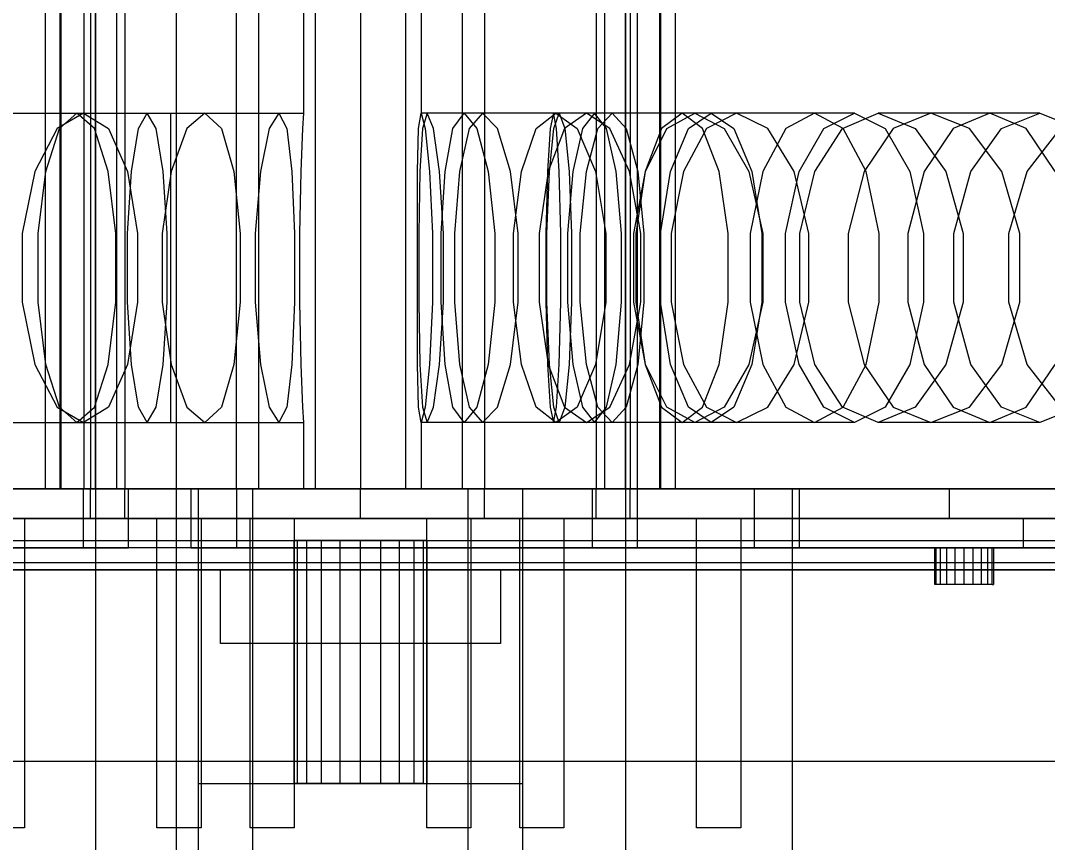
# Model space of a CAD drawing. Header units: millimetres. Extents: x -191664 to 191490, y -197311 to 10263.
# Drawn here: x 25682 to 25821.5, y -18208 to -18096.4 of the extents above; entities that cross this region are included whole.
import ezdxf

# ---------------------------------------------------------------- set-up
doc = ezdxf.new("R2010")
doc.units = ezdxf.units.MM
for name, color, linetype, lineweight in [('COTAS_INSTALACION_P', 30, 'Continuous', 0), ('COTAS_USUARIO', 1, 'Continuous', 0), ('superior_briquetadora', 7, 'Continuous', 0), ('superior_C02-briq', 7, 'Continuous', 0), ('superior_C05', 7, 'Continuous', 0)]:
    doc.layers.add(name, color=color, linetype=linetype, lineweight=lineweight)
doc.dimstyles.new('PLANTA_100', dxfattribs={"dimtxt": 250, "dimasz": 150, "dimexe": 150, "dimexo": 80, "dimgap": 100, "dimtad": 1, "dimtih": 1, "dimtoh": 1, "dimdec": 1, "dimdsep": 46, "dimcen": 0.09, "dimclrd": 1, "dimclre": 1, "dimclrt": 1, "dimadec": 0, "dimazin": 0, "dimtfac": 1, "dimtdec": 4, "dimtofl": 0, "dimtmove": 0, "dimatfit": 3, "dimfxl": 1, "dimtolj": 1, "dimtzin": 0, "dimarcsym": 0})

# ---------------------------------------------------------------- blocks, each defined once
blk = doc.blocks.new('*D5')
at = {"layer": 'COTAS_INSTALACION_P', "color": 1, "lineweight": -2, "transparency": 16777216}
for p, q in [((-1000, -18080), (-1000, -25850)), ((60117.12, -18080), (60117.12, -25850)), ((-850, -25700), (59967.12, -25700))]:
    blk.add_line(p, q, dxfattribs=at)
at = {"layer": 'COTAS_INSTALACION_P', "color": 1, "transparency": 16777216}
for points in [[(-850, -25675), (-850, -25725), (-1000, -25700)], [(59967.12, -25675), (59967.12, -25725), (60117.12, -25700)]]:
    blk.add_solid(points, dxfattribs=at)
at = {"layer": 'Defpoints', "color": 0, "transparency": 16777216}
for p in [(-1000, -18000), (60117.12, -18000), (60117.12, -25700)]:
    blk.add_point(p, dxfattribs=at)
blk = doc.blocks.new('*D103')
at = {"layer": 'COTAS_USUARIO', "color": 1, "lineweight": -2, "transparency": 16777216}
for p, q in [((26928.19, -17830), (26928.19, -17680)), ((25808.19, -17980), (27078.19, -17980)), ((25808.19, -18000), (27078.19, -18000)), ((26928.19, -18150), (26928.19, -18300))]:
    blk.add_line(p, q, dxfattribs=at)
at = {"layer": 'COTAS_USUARIO', "color": 1, "transparency": 16777216}
for points in [[(26903.19, -17830), (26953.19, -17830), (26928.19, -17980)], [(26903.19, -18150), (26953.19, -18150), (26928.19, -18000)]]:
    blk.add_solid(points, dxfattribs=at)
at = {"layer": 'Defpoints', "color": 0, "transparency": 16777216}
for p in [(25728.19, -17980), (25728.19, -18000), (26928.19, -18000)]:
    blk.add_point(p, dxfattribs=at)

msp = doc.modelspace()

# ---------------------------------------------------------------- linework, layer by layer
at = {"layer": 'superior_briquetadora', "color": 254, "true_color": 0xd5dbd6}
for p, q in [((25685.41, -18160), (25685.41, -17800)), ((25691.54, -17800), (25691.54, -18160)), ((25722.06, -18160), (25722.06, -17800)), ((25728.19, -17800), (25728.19, -18160)), ((25734.31, -17800), (25734.31, -18160)), ((25764.83, -17800), (25764.83, -18160)), ((25770.96, -18160), (25770.96, -17800)), ((25722.06, -18160), (25685.41, -18160)), ((25691.54, -18160), (25685.41, -18160)), ((25691.54, -18160), (25728.19, -18160)), ((25926.67, -18160), (25722.06, -18160)), ((25728.19, -18160), (25722.06, -18160)), ((25728.19, -18160), (25932.8, -18160)), ((25764.83, -18160), (25728.19, -18160)), ((25734.31, -18160), (25728.19, -18160)), ((25734.31, -18160), (25770.96, -18160)), ((25764.83, -18160), (25770.96, -18160))]:
    msp.add_line(p, q, dxfattribs=at)
at = {"layer": 'superior_briquetadora', "color": 250, "true_color": 0x30373b}
for p, q in [((25687.39, -18160), (25687.39, -17800)), ((25695.06, -17800), (25695.06, -18160)), ((25714.4, -18160), (25714.4, -17800)), ((25741.98, -17800), (25741.98, -18160)), ((25761.32, -17800), (25761.32, -18160)), ((25768.98, -18160), (25768.98, -17800)), ((25714.4, -18160), (25687.39, -18160)), ((25695.06, -18160), (25687.39, -18160)), ((25695.06, -18160), (25722.06, -18160)), ((25909.37, -18160), (25714.4, -18160)), ((25722.06, -18160), (25714.4, -18160)), ((25722.06, -18160), (25917.03, -18160)), ((25761.32, -18160), (25734.31, -18160)), ((25741.98, -18160), (25734.31, -18160)), ((25741.98, -18160), (25768.98, -18160)), ((25761.32, -18160), (25768.98, -18160))]:
    msp.add_line(p, q, dxfattribs=at)
at = {"layer": 'superior_briquetadora', "color": 252, "true_color": 0x77858c}
for p, q in [((25687.54, -18160), (25687.54, -17800)), ((25690.61, -17800), (25690.61, -18160)), ((25711.33, -18160), (25711.33, -17800)), ((25745.04, -17800), (25745.04, -18160)), ((25765.76, -17800), (25765.76, -18160)), ((25768.83, -18160), (25768.83, -17800)), ((25711.33, -18160), (25687.54, -18160)), ((25690.61, -18160), (25687.54, -18160)), ((25690.61, -18160), (25714.4, -18160)), ((25901.81, -18160), (25711.33, -18160)), ((25714.4, -18160), (25711.33, -18160)), ((25714.4, -18160), (25904.87, -18160)), ((25765.76, -18160), (25741.98, -18160)), ((25745.04, -18160), (25741.98, -18160)), ((25745.04, -18160), (25768.83, -18160)), ((25765.76, -18160), (25768.83, -18160))]:
    msp.add_line(p, q, dxfattribs=at)
at = {"layer": 'superior_briquetadora', "color": 8, "true_color": 0x6f7d84}
for p, q in [((25692.19, -18160), (25692.19, -17800)), ((25696.19, -17800), (25696.19, -18160)), ((25760.19, -17800), (25760.19, -18160)), ((25764.19, -18160), (25764.19, -17800)), ((25609.19, -18160), (25692.19, -18160)), ((25843.19, -18160), (25613.19, -18160)), ((25696.19, -18160), (25613.19, -18160)), ((25648.19, -18160), (25808.19, -18160)), ((25692.19, -18160), (25696.19, -18160)), ((25760.19, -18160), (25696.19, -18160)), ((25696.19, -18164), (25696.19, -18160)), ((25843.19, -18160), (25760.19, -18160)), ((25760.19, -18164), (25760.19, -18160)), ((25764.19, -18160), (25760.19, -18160)), ((25847.19, -18160), (25764.19, -18160)), ((25808.19, -18164), (25808.19, -18160)), ((25808.19, -18160), (25843.19, -18160)), ((25613.19, -18164), (25843.19, -18164)), ((25613.19, -18164), (25696.19, -18164)), ((25808.19, -18164), (25648.19, -18164)), ((25696.19, -18164), (25760.19, -18164)), ((25760.19, -18164), (25843.19, -18164)), ((25843.19, -18164), (25808.19, -18164)), ((25531.19, -18167), (25925.19, -18167)), ((25501.19, -18171), (25955.19, -18171)), ((25925.19, -18171), (25531.19, -18171)), ((25955.19, -18197), (25501.19, -18197))]:
    msp.add_line(p, q, dxfattribs=at)
at = {"layer": 'superior_briquetadora', "color": 9, "true_color": 0xb9c3c2}
for p, q in [((25720.44, -18091), (25720.44, -18109)), ((25736.41, -18091), (25736.41, -18109)), ((25673.95, -18109), (25690.58, -18109)), ((25690.58, -18109), (25686.99, -18111.08)), ((25687.33, -18111.08), (25689.68, -18109)), ((25689.68, -18109), (25707.07, -18109)), ((25692.04, -18111.08), (25689.68, -18109)), ((25690.58, -18109), (25693.97, -18111.08)), ((25698.05, -18111.08), (25699.23, -18109)), ((25699.23, -18109), (25717.08, -18109)), ((25700.42, -18111.08), (25699.23, -18109)), ((25702.44, -18109), (25720.44, -18109)), ((25702.44, -18111.08), (25702.44, -18109)), ((25707.07, -18109), (25704.61, -18111.08)), ((25707.07, -18109), (25709.33, -18111.08)), ((25717.08, -18109), (25715.79, -18111.08)), ((25717.08, -18109), (25718.17, -18111.08)), ((25720.44, -18109), (25720.33, -18111.08)), ((25736.07, -18111.08), (25736.41, -18109)), ((25754.39, -18109), (25736.41, -18109)), ((25736.41, -18109), (25736.96, -18111.08)), ((25737.25, -18109), (25736.61, -18111.08)), ((25755.19, -18109), (25737.25, -18109)), ((25738.1, -18111.08), (25737.25, -18109)), ((25740.75, -18111.08), (25742.27, -18109)), ((25759.98, -18109), (25742.27, -18109)), ((25742.27, -18109), (25744.01, -18111.08)), ((25744.78, -18109), (25742.96, -18111.08)), ((25762.37, -18109), (25744.78, -18109)), ((25746.8, -18111.08), (25744.78, -18109)), ((25752.05, -18111.08), (25754.74, -18109)), ((25754.39, -18109), (25753.94, -18111.08)), ((25754.83, -18111.08), (25754.39, -18109)), ((25754.44, -18111.08), (25755.19, -18109)), ((25771.88, -18109), (25754.74, -18109)), ((25754.74, -18109), (25757.63, -18111.08)), ((25755.19, -18109), (25755.93, -18111.08)), ((25758.87, -18109), (25755.9, -18111.08)), ((25759.98, -18109), (25758.35, -18111.08)), ((25775.81, -18109), (25758.87, -18109)), ((25762.04, -18111.08), (25758.87, -18109)), ((25761.61, -18111.08), (25759.98, -18109)), ((25760.45, -18111.08), (25762.37, -18109)), ((25762.37, -18109), (25764.29, -18111.08)), ((25771.88, -18109), (25769.09, -18111.08)), ((25769.8, -18111.08), (25773.6, -18109)), ((25774.66, -18111.08), (25771.88, -18109)), ((25772.74, -18111.08), (25775.81, -18109)), ((25789.87, -18109), (25773.6, -18109)), ((25773.6, -18109), (25777.59, -18111.08)), ((25779.27, -18109), (25775.2, -18111.08)), ((25775.81, -18109), (25778.88, -18111.08)), ((25795.29, -18109), (25779.27, -18109)), ((25783.53, -18111.08), (25779.27, -18109)), ((25789.87, -18109), (25785.97, -18111.08)), ((25793.76, -18111.08), (25789.87, -18109)), ((25791.12, -18111.08), (25795.29, -18109)), ((25793.67, -18111.08), (25798.52, -18109)), ((25795.29, -18109), (25799.45, -18111.08)), ((25813.65, -18109), (25798.52, -18109)), ((25798.52, -18109), (25803.55, -18111.08)), ((25805.65, -18109), (25800.55, -18111.08)), ((25820.45, -18109), (25805.65, -18109)), ((25810.92, -18111.08), (25805.65, -18109)), ((25813.65, -18109), (25808.71, -18111.08)), ((25818.59, -18111.08), (25813.65, -18109)), ((25815.27, -18111.08), (25820.45, -18109)), ((25820.45, -18109), (25825.64, -18111.08)), ((25686.99, -18111.08), (25683.98, -18116.91)), ((25685.43, -18116.91), (25687.33, -18111.08)), ((25693.93, -18116.91), (25692.04, -18111.08)), ((25693.97, -18111.08), (25696.54, -18116.91)), ((25697.09, -18116.91), (25698.05, -18111.08)), ((25701.38, -18116.91), (25700.42, -18111.08)), ((25702.44, -18116.91), (25702.44, -18111.08)), ((25704.61, -18111.08), (25702.49, -18116.91)), ((25709.33, -18111.08), (25710.99, -18116.91)), ((25715.79, -18111.08), (25714.6, -18116.91)), ((25718.17, -18111.08), (25718.88, -18116.91)), ((25720.33, -18111.08), (25720.09, -18116.91)), ((25735.95, -18116.91), (25736.07, -18111.08)), ((25736.61, -18111.08), (25736.25, -18116.91)), ((25736.96, -18111.08), (25737.56, -18116.91)), ((25738.93, -18116.91), (25738.1, -18111.08)), ((25739.67, -18116.91), (25740.75, -18111.08)), ((25742.96, -18111.08), (25741.65, -18116.91)), ((25744.01, -18111.08), (25745.55, -18116.91)), ((25748.58, -18116.91), (25746.8, -18111.08)), ((25750.04, -18116.91), (25752.05, -18111.08)), ((25753.94, -18111.08), (25753.58, -18116.91)), ((25755.9, -18111.08), (25753.66, -18116.91)), ((25753.85, -18116.91), (25754.44, -18111.08)), ((25755.19, -18116.91), (25754.83, -18111.08)), ((25755.93, -18111.08), (25756.53, -18116.91)), ((25758.35, -18111.08), (25757.04, -18116.91)), ((25757.63, -18111.08), (25760.09, -18116.91)), ((25758.91, -18116.91), (25760.45, -18111.08)), ((25762.92, -18116.91), (25761.61, -18111.08)), ((25764.72, -18116.91), (25762.04, -18111.08)), ((25764.29, -18111.08), (25765.84, -18116.91)), ((25769.09, -18111.08), (25766.85, -18116.91)), ((25766.89, -18116.91), (25769.8, -18111.08)), ((25770.28, -18116.91), (25772.74, -18111.08)), ((25775.2, -18111.08), (25772.08, -18116.91)), ((25776.9, -18116.91), (25774.66, -18111.08)), ((25777.59, -18111.08), (25780.93, -18116.91)), ((25778.88, -18111.08), (25781.34, -18116.91)), ((25785.97, -18111.08), (25782.85, -18116.91)), ((25787.08, -18116.91), (25783.53, -18111.08)), ((25787.78, -18116.91), (25791.12, -18111.08)), ((25789.91, -18116.91), (25793.67, -18111.08)), ((25796.89, -18116.91), (25793.76, -18111.08)), ((25800.55, -18111.08), (25796.59, -18116.91)), ((25799.45, -18111.08), (25802.79, -18116.91)), ((25803.55, -18111.08), (25807.71, -18116.91)), ((25808.71, -18111.08), (25804.75, -18116.91)), ((25815.28, -18116.91), (25810.92, -18111.08)), ((25811.11, -18116.91), (25815.27, -18111.08)), ((25822.55, -18116.91), (25818.59, -18111.08)), ((25818.73, -18116.91), (25823.27, -18111.08)), ((25683.98, -18116.91), (25682.25, -18125.33)), ((25684.39, -18125.33), (25685.43, -18116.91)), ((25694.98, -18125.33), (25693.93, -18116.91)), ((25696.54, -18116.91), (25697.92, -18125.33)), ((25696.56, -18125.33), (25697.09, -18116.91)), ((25702.49, -18116.91), (25701.26, -18125.33)), ((25701.91, -18125.33), (25701.38, -18116.91)), ((25702.44, -18125.33), (25702.44, -18116.91)), ((25710.99, -18116.91), (25711.85, -18125.33)), ((25714.6, -18116.91), (25713.88, -18125.33)), ((25718.88, -18116.91), (25719.22, -18125.33)), ((25720.09, -18116.91), (25719.9, -18125.33)), ((25735.94, -18125.33), (25735.95, -18116.91)), ((25736.25, -18116.91), (25736.11, -18125.33)), ((25737.56, -18116.91), (25737.95, -18125.33)), ((25739.45, -18125.33), (25738.93, -18116.91)), ((25739.13, -18125.33), (25739.67, -18116.91)), ((25741.65, -18116.91), (25740.98, -18125.33)), ((25745.55, -18116.91), (25746.46, -18125.33)), ((25749.62, -18125.33), (25748.58, -18116.91)), ((25748.99, -18125.33), (25750.04, -18116.91)), ((25753.66, -18116.91), (25752.47, -18125.33)), ((25753.58, -18116.91), (25753.38, -18125.33)), ((25753.52, -18125.33), (25753.85, -18116.91)), ((25755.39, -18125.33), (25755.19, -18116.91)), ((25757.04, -18116.91), (25756.32, -18125.33)), ((25756.53, -18116.91), (25756.86, -18125.33)), ((25758.05, -18125.33), (25758.91, -18116.91)), ((25760.09, -18116.91), (25761.51, -18125.33)), ((25763.65, -18125.33), (25762.92, -18116.91)), ((25766.27, -18125.33), (25764.72, -18116.91)), ((25765.33, -18125.33), (25766.89, -18116.91)), ((25766.85, -18116.91), (25765.61, -18125.33)), ((25765.84, -18116.91), (25766.69, -18125.33)), ((25768.92, -18125.33), (25770.28, -18116.91)), ((25772.08, -18116.91), (25770.4, -18125.33)), ((25778.14, -18125.33), (25776.9, -18116.91)), ((25780.93, -18116.91), (25782.83, -18125.33)), ((25782.85, -18116.91), (25781.12, -18125.33)), ((25781.34, -18116.91), (25782.71, -18125.33)), ((25785.93, -18125.33), (25787.78, -18116.91)), ((25789.1, -18125.33), (25787.08, -18116.91)), ((25787.88, -18125.33), (25789.91, -18116.91)), ((25796.59, -18116.91), (25794.44, -18125.33)), ((25798.62, -18125.33), (25796.89, -18116.91)), ((25804.75, -18116.91), (25802.55, -18125.33)), ((25802.79, -18116.91), (25804.64, -18125.33)), ((25807.71, -18116.91), (25810.06, -18125.33)), ((25808.8, -18125.33), (25811.11, -18116.91)), ((25817.74, -18125.33), (25815.28, -18116.91)), ((25816.25, -18125.33), (25818.73, -18116.91)), ((25682.25, -18125.33), (25682.25, -18134.67)), ((25684.39, -18134.67), (25684.39, -18125.33)), ((25694.98, -18134.67), (25694.98, -18125.33)), ((25696.56, -18134.67), (25696.56, -18125.33)), ((25697.92, -18125.33), (25697.92, -18134.67)), ((25701.26, -18125.33), (25701.26, -18134.67)), ((25701.91, -18134.67), (25701.91, -18125.33)), ((25702.44, -18134.67), (25702.44, -18125.33)), ((25711.85, -18125.33), (25711.85, -18134.67)), ((25713.88, -18125.33), (25713.88, -18134.67)), ((25719.22, -18125.33), (25719.22, -18134.67)), ((25719.9, -18125.33), (25719.9, -18134.67)), ((25735.94, -18134.67), (25735.94, -18125.33)), ((25736.11, -18125.33), (25736.11, -18134.67)), ((25737.95, -18125.33), (25737.95, -18134.67)), ((25739.13, -18134.67), (25739.13, -18125.33)), ((25739.45, -18134.67), (25739.45, -18125.33)), ((25740.98, -18125.33), (25740.98, -18134.67)), ((25746.46, -18125.33), (25746.46, -18134.67)), ((25748.99, -18134.67), (25748.99, -18125.33)), ((25749.62, -18134.67), (25749.62, -18125.33)), ((25752.47, -18125.33), (25752.47, -18134.67)), ((25753.38, -18125.33), (25753.38, -18134.67)), ((25753.52, -18134.67), (25753.52, -18125.33)), ((25755.39, -18134.67), (25755.39, -18125.33)), ((25756.32, -18125.33), (25756.32, -18134.67)), ((25756.86, -18125.33), (25756.86, -18134.67)), ((25758.05, -18134.67), (25758.05, -18125.33)), ((25761.51, -18125.33), (25761.51, -18134.67)), ((25763.65, -18134.67), (25763.65, -18125.33)), ((25765.33, -18134.67), (25765.33, -18125.33)), ((25765.61, -18125.33), (25765.61, -18134.67)), ((25766.27, -18134.67), (25766.27, -18125.33)), ((25766.69, -18125.33), (25766.69, -18134.67)), ((25768.92, -18134.67), (25768.92, -18125.33)), ((25770.4, -18125.33), (25770.4, -18134.67)), ((25778.14, -18134.67), (25778.14, -18125.33)), ((25781.12, -18125.33), (25781.12, -18134.67)), ((25782.71, -18125.33), (25782.71, -18134.67)), ((25782.83, -18125.33), (25782.83, -18134.67)), ((25785.93, -18134.67), (25785.93, -18125.33)), ((25787.88, -18134.67), (25787.88, -18125.33)), ((25789.1, -18134.67), (25789.1, -18125.33)), ((25794.44, -18125.33), (25794.44, -18134.67)), ((25798.62, -18134.67), (25798.62, -18125.33)), ((25802.55, -18125.33), (25802.55, -18134.67)), ((25804.64, -18125.33), (25804.64, -18134.67)), ((25808.8, -18134.67), (25808.8, -18125.33)), ((25810.06, -18125.33), (25810.06, -18134.67)), ((25816.25, -18134.67), (25816.25, -18125.33)), ((25817.74, -18134.67), (25817.74, -18125.33)), ((25682.25, -18134.67), (25683.98, -18143.09)), ((25685.43, -18143.09), (25684.39, -18134.67)), ((25693.93, -18143.09), (25694.98, -18134.67)), ((25697.92, -18134.67), (25696.54, -18143.09)), ((25697.09, -18143.09), (25696.56, -18134.67)), ((25701.26, -18134.67), (25702.49, -18143.09)), ((25701.38, -18143.09), (25701.91, -18134.67)), ((25702.44, -18143.09), (25702.44, -18134.67)), ((25711.85, -18134.67), (25710.99, -18143.09)), ((25713.88, -18134.67), (25714.6, -18143.09)), ((25719.22, -18134.67), (25718.88, -18143.09)), ((25719.9, -18134.67), (25720.09, -18143.09)), ((25735.95, -18143.09), (25735.94, -18134.67)), ((25736.11, -18134.67), (25736.25, -18143.09)), ((25737.95, -18134.67), (25737.56, -18143.09)), ((25738.93, -18143.09), (25739.45, -18134.67)), ((25739.67, -18143.09), (25739.13, -18134.67)), ((25740.98, -18134.67), (25741.65, -18143.09)), ((25746.46, -18134.67), (25745.55, -18143.09)), ((25748.58, -18143.09), (25749.62, -18134.67)), ((25750.04, -18143.09), (25748.99, -18134.67)), ((25752.47, -18134.67), (25753.66, -18143.09)), ((25753.38, -18134.67), (25753.58, -18143.09)), ((25753.85, -18143.09), (25753.52, -18134.67)), ((25755.19, -18143.09), (25755.39, -18134.67)), ((25756.32, -18134.67), (25757.04, -18143.09)), ((25756.86, -18134.67), (25756.53, -18143.09)), ((25758.91, -18143.09), (25758.05, -18134.67)), ((25761.51, -18134.67), (25760.09, -18143.09)), ((25762.92, -18143.09), (25763.65, -18134.67)), ((25764.72, -18143.09), (25766.27, -18134.67)), ((25766.89, -18143.09), (25765.33, -18134.67)), ((25765.61, -18134.67), (25766.85, -18143.09)), ((25766.69, -18134.67), (25765.84, -18143.09)), ((25770.28, -18143.09), (25768.92, -18134.67)), ((25770.4, -18134.67), (25772.08, -18143.09)), ((25776.9, -18143.09), (25778.14, -18134.67)), ((25782.83, -18134.67), (25780.93, -18143.09)), ((25781.12, -18134.67), (25782.85, -18143.09)), ((25782.71, -18134.67), (25781.34, -18143.09)), ((25787.78, -18143.09), (25785.93, -18134.67)), ((25787.08, -18143.09), (25789.1, -18134.67)), ((25789.91, -18143.09), (25787.88, -18134.67)), ((25794.44, -18134.67), (25796.59, -18143.09)), ((25796.89, -18143.09), (25798.62, -18134.67)), ((25802.55, -18134.67), (25804.75, -18143.09)), ((25804.64, -18134.67), (25802.79, -18143.09)), ((25810.06, -18134.67), (25807.71, -18143.09)), ((25811.11, -18143.09), (25808.8, -18134.67)), ((25815.28, -18143.09), (25817.74, -18134.67)), ((25818.73, -18143.09), (25816.25, -18134.67)), ((25683.98, -18143.09), (25686.99, -18148.92)), ((25687.33, -18148.92), (25685.43, -18143.09)), ((25692.04, -18148.92), (25693.93, -18143.09)), ((25696.54, -18143.09), (25693.97, -18148.92)), ((25698.05, -18148.92), (25697.09, -18143.09)), ((25700.42, -18148.92), (25701.38, -18143.09)), ((25702.44, -18148.92), (25702.44, -18143.09)), ((25702.49, -18143.09), (25704.61, -18148.92)), ((25710.99, -18143.09), (25709.33, -18148.92)), ((25714.6, -18143.09), (25715.79, -18148.92)), ((25718.88, -18143.09), (25718.17, -18148.92)), ((25720.09, -18143.09), (25720.33, -18148.92)), ((25736.07, -18148.92), (25735.95, -18143.09)), ((25736.25, -18143.09), (25736.61, -18148.92)), ((25737.56, -18143.09), (25736.96, -18148.92)), ((25738.1, -18148.92), (25738.93, -18143.09)), ((25740.75, -18148.92), (25739.67, -18143.09)), ((25741.65, -18143.09), (25742.96, -18148.92)), ((25745.55, -18143.09), (25744.01, -18148.92)), ((25746.8, -18148.92), (25748.58, -18143.09)), ((25752.05, -18148.92), (25750.04, -18143.09)), ((25753.58, -18143.09), (25753.94, -18148.92)), ((25753.66, -18143.09), (25755.9, -18148.92)), ((25754.44, -18148.92), (25753.85, -18143.09)), ((25754.83, -18148.92), (25755.19, -18143.09)), ((25756.53, -18143.09), (25755.93, -18148.92)), ((25757.04, -18143.09), (25758.35, -18148.92)), ((25760.09, -18143.09), (25757.63, -18148.92)), ((25760.45, -18148.92), (25758.91, -18143.09)), ((25761.61, -18148.92), (25762.92, -18143.09)), ((25762.04, -18148.92), (25764.72, -18143.09)), ((25765.84, -18143.09), (25764.29, -18148.92)), ((25766.85, -18143.09), (25769.09, -18148.92)), ((25769.8, -18148.92), (25766.89, -18143.09)), ((25772.74, -18148.92), (25770.28, -18143.09)), ((25772.08, -18143.09), (25775.2, -18148.92)), ((25774.66, -18148.92), (25776.9, -18143.09)), ((25780.93, -18143.09), (25777.59, -18148.92)), ((25781.34, -18143.09), (25778.88, -18148.92)), ((25782.85, -18143.09), (25785.97, -18148.92)), ((25783.53, -18148.92), (25787.08, -18143.09)), ((25791.12, -18148.92), (25787.78, -18143.09)), ((25793.67, -18148.92), (25789.91, -18143.09)), ((25793.76, -18148.92), (25796.89, -18143.09)), ((25796.59, -18143.09), (25800.55, -18148.92)), ((25802.79, -18143.09), (25799.45, -18148.92)), ((25807.71, -18143.09), (25803.55, -18148.92)), ((25804.75, -18143.09), (25808.71, -18148.92)), ((25810.92, -18148.92), (25815.28, -18143.09)), ((25815.27, -18148.92), (25811.11, -18143.09)), ((25818.59, -18148.92), (25822.55, -18143.09)), ((25823.27, -18148.92), (25818.73, -18143.09)), ((25686.99, -18148.92), (25690.58, -18151)), ((25689.68, -18151), (25687.33, -18148.92)), ((25689.68, -18151), (25692.04, -18148.92)), ((25693.97, -18148.92), (25690.58, -18151)), ((25699.23, -18151), (25698.05, -18148.92)), ((25699.23, -18151), (25700.42, -18148.92)), ((25702.44, -18151), (25702.44, -18148.92)), ((25704.61, -18148.92), (25707.07, -18151)), ((25709.33, -18148.92), (25707.07, -18151)), ((25715.79, -18148.92), (25717.08, -18151)), ((25718.17, -18148.92), (25717.08, -18151)), ((25720.33, -18148.92), (25720.44, -18151)), ((25736.41, -18151), (25736.07, -18148.92)), ((25736.96, -18148.92), (25736.41, -18151)), ((25736.61, -18148.92), (25737.25, -18151)), ((25737.25, -18151), (25738.1, -18148.92)), ((25742.27, -18151), (25740.75, -18148.92)), ((25744.01, -18148.92), (25742.27, -18151)), ((25742.96, -18148.92), (25744.78, -18151)), ((25744.78, -18151), (25746.8, -18148.92)), ((25754.74, -18151), (25752.05, -18148.92)), ((25753.94, -18148.92), (25754.39, -18151)), ((25754.39, -18151), (25754.83, -18148.92)), ((25755.19, -18151), (25754.44, -18148.92)), ((25757.63, -18148.92), (25754.74, -18151)), ((25755.93, -18148.92), (25755.19, -18151)), ((25755.9, -18148.92), (25758.87, -18151)), ((25758.35, -18148.92), (25759.98, -18151)), ((25758.87, -18151), (25762.04, -18148.92)), ((25759.98, -18151), (25761.61, -18148.92)), ((25762.37, -18151), (25760.45, -18148.92)), ((25764.29, -18148.92), (25762.37, -18151)), ((25769.09, -18148.92), (25771.88, -18151)), ((25773.6, -18151), (25769.8, -18148.92)), ((25771.88, -18151), (25774.66, -18148.92)), ((25775.81, -18151), (25772.74, -18148.92)), ((25777.59, -18148.92), (25773.6, -18151)), ((25775.2, -18148.92), (25779.27, -18151)), ((25778.88, -18148.92), (25775.81, -18151)), ((25779.27, -18151), (25783.53, -18148.92)), ((25785.97, -18148.92), (25789.87, -18151)), ((25789.87, -18151), (25793.76, -18148.92)), ((25795.29, -18151), (25791.12, -18148.92)), ((25798.52, -18151), (25793.67, -18148.92)), ((25799.45, -18148.92), (25795.29, -18151)), ((25803.55, -18148.92), (25798.52, -18151)), ((25800.55, -18148.92), (25805.65, -18151)), ((25805.65, -18151), (25810.92, -18148.92)), ((25808.71, -18148.92), (25813.65, -18151)), ((25813.65, -18151), (25818.59, -18148.92)), ((25820.45, -18151), (25815.27, -18148.92)), ((25825.64, -18148.92), (25820.45, -18151)), ((25673.95, -18151), (25690.58, -18151)), ((25689.68, -18151), (25707.07, -18151)), ((25699.23, -18151), (25717.08, -18151)), ((25702.44, -18151), (25720.44, -18151)), ((25720.44, -18151), (25720.44, -18160)), ((25754.39, -18151), (25736.41, -18151)), ((25736.41, -18151), (25736.41, -18160)), ((25755.19, -18151), (25737.25, -18151)), ((25759.98, -18151), (25742.27, -18151)), ((25762.37, -18151), (25744.78, -18151)), ((25771.88, -18151), (25754.74, -18151)), ((25775.81, -18151), (25758.87, -18151)), ((25789.87, -18151), (25773.6, -18151)), ((25795.29, -18151), (25779.27, -18151)), ((25813.65, -18151), (25798.52, -18151)), ((25820.45, -18151), (25805.65, -18151)), ((25680.35, -18160), (25688.65, -18160)), ((25688.65, -18160), (25696.02, -18160)), ((25696.02, -18160), (25702.45, -18160)), ((25702.45, -18160), (25707.91, -18160)), ((25707.91, -18160), (25712.41, -18160)), ((25712.41, -18160), (25715.91, -18160)), ((25715.91, -18160), (25718.42, -18160)), ((25718.42, -18160), (25719.93, -18160)), ((25719.93, -18160), (25720.44, -18160)), ((25736.47, -18160), (25735.94, -18160)), ((25735.94, -18160), (25736.41, -18160)), ((25736.41, -18160), (25737.89, -18160)), ((25738.01, -18160), (25736.47, -18160)), ((25737.89, -18160), (25740.37, -18160)), ((25740.55, -18160), (25738.01, -18160)), ((25740.37, -18160), (25743.84, -18160)), ((25744.09, -18160), (25740.55, -18160)), ((25743.84, -18160), (25748.3, -18160)), ((25748.61, -18160), (25744.09, -18160)), ((25748.3, -18160), (25753.74, -18160)), ((25754.11, -18160), (25748.61, -18160)), ((25753.74, -18160), (25760.14, -18160)), ((25760.57, -18160), (25754.11, -18160)), ((25760.14, -18160), (25767.48, -18160)), ((25767.97, -18160), (25760.57, -18160)), ((25767.48, -18160), (25775.75, -18160)), ((25776.3, -18160), (25767.97, -18160)), ((25775.75, -18160), (25784.92, -18160)), ((25785.53, -18160), (25776.3, -18160)), ((25784.92, -18160), (25794.98, -18160)), ((25795.63, -18160), (25785.53, -18160)), ((25794.98, -18160), (25805.89, -18160)), ((25806.6, -18160), (25795.63, -18160)), ((25805.89, -18160), (25817.62, -18160)), ((25818.39, -18160), (25806.6, -18160)), ((25817.62, -18160), (25830.16, -18160)), ((25830.97, -18160), (25818.39, -18160))]:
    msp.add_line(p, q, dxfattribs=at)
at = {"layer": 'superior_briquetadora', "color": 8, "true_color": 0x64747c}
for p, q in [((25690.55, -18160), (25668.56, -18160)), ((25674.69, -18160), (25696.68, -18160)), ((25696.68, -18160), (25690.55, -18160)), ((25690.55, -18168), (25690.55, -18160)), ((25696.68, -18168), (25696.68, -18160)), ((25890.54, -18160), (25705.21, -18160)), ((25705.21, -18160), (25711.33, -18160)), ((25705.21, -18168), (25705.21, -18160)), ((25711.33, -18160), (25896.67, -18160)), ((25711.33, -18160), (25711.33, -18168)), ((25781.68, -18160), (25759.7, -18160)), ((25759.7, -18160), (25765.83, -18160)), ((25759.7, -18168), (25759.7, -18160)), ((25765.83, -18160), (25787.81, -18160)), ((25765.83, -18168), (25765.83, -18160)), ((25787.81, -18160), (25781.68, -18160)), ((25781.68, -18160), (25781.68, -18168)), ((25787.81, -18168), (25787.81, -18160)), ((25668.56, -18168), (25690.55, -18168)), ((25696.68, -18168), (25674.69, -18168)), ((25690.55, -18168), (25696.68, -18168)), ((25705.21, -18168), (25890.54, -18168)), ((25711.33, -18168), (25705.21, -18168)), ((25896.67, -18168), (25711.33, -18168)), ((25765.83, -18168), (25759.7, -18168)), ((25759.7, -18168), (25781.68, -18168)), ((25787.81, -18168), (25765.83, -18168)), ((25781.68, -18168), (25787.81, -18168))]:
    msp.add_line(p, q, dxfattribs=at)
at = {"layer": 'superior_briquetadora', "color": 8, "true_color": 0x6d7b83}
for p, q in [((25669.54, -18160), (25713.54, -18160)), ((25706.19, -18210), (25706.19, -18160)), ((25706.19, -18160), (25750.19, -18160)), ((25706.19, -18164), (25706.19, -18160)), ((25713.54, -18160), (25713.54, -18210)), ((25713.54, -18160), (25713.54, -18164)), ((25742.83, -18210), (25742.83, -18160)), ((25742.83, -18160), (25786.83, -18160)), ((25742.83, -18164), (25742.83, -18160)), ((25750.19, -18160), (25750.19, -18210)), ((25750.19, -18160), (25750.19, -18164)), ((25786.83, -18160), (25786.83, -18210)), ((25786.83, -18160), (25786.83, -18164)), ((25713.54, -18164), (25669.54, -18164)), ((25676.54, -18164), (25682.54, -18164)), ((25682.54, -18164), (25682.54, -18206)), ((25700.54, -18206), (25700.54, -18164)), ((25700.54, -18164), (25706.54, -18164)), ((25750.19, -18164), (25706.19, -18164)), ((25706.54, -18164), (25706.54, -18206)), ((25713.19, -18206), (25713.19, -18164)), ((25713.19, -18164), (25719.19, -18164)), ((25719.19, -18164), (25719.19, -18206)), ((25737.19, -18206), (25737.19, -18164)), ((25737.19, -18164), (25743.19, -18164)), ((25786.83, -18164), (25742.83, -18164)), ((25743.19, -18164), (25743.19, -18206)), ((25749.83, -18206), (25749.83, -18164)), ((25749.83, -18164), (25755.83, -18164)), ((25755.83, -18164), (25755.83, -18206)), ((25773.83, -18206), (25773.83, -18164)), ((25773.83, -18164), (25779.83, -18164)), ((25779.83, -18164), (25779.83, -18206)), ((25682.54, -18206), (25676.54, -18206)), ((25706.54, -18206), (25700.54, -18206)), ((25719.19, -18206), (25713.19, -18206)), ((25743.19, -18206), (25737.19, -18206)), ((25755.83, -18206), (25749.83, -18206)), ((25779.83, -18206), (25773.83, -18206))]:
    msp.add_line(p, q, dxfattribs=at)
at = {"layer": 'superior_briquetadora', "color": 8, "true_color": 0x728089}
for p, q in [((25674.69, -18160), (25711.33, -18160)), ((25691.54, -18160), (25674.69, -18160)), ((25691.54, -18164), (25691.54, -18160)), ((25728.19, -18160), (25711.33, -18160)), ((25711.33, -18160), (25711.33, -18164)), ((25728.19, -18164), (25728.19, -18160)), ((25745.04, -18160), (25728.19, -18160)), ((25781.68, -18160), (25745.04, -18160)), ((25745.04, -18164), (25745.04, -18160)), ((25764.83, -18160), (25781.68, -18160)), ((25764.83, -18164), (25764.83, -18160)), ((25781.68, -18160), (25781.68, -18164)), ((25711.33, -18164), (25674.69, -18164)), ((25674.69, -18164), (25691.54, -18164)), ((25691.54, -18164), (25728.19, -18164)), ((25901.81, -18164), (25711.33, -18164)), ((25711.33, -18164), (25728.19, -18164)), ((25728.19, -18164), (25932.8, -18164)), ((25764.83, -18164), (25728.19, -18164)), ((25728.19, -18164), (25745.04, -18164)), ((25745.04, -18164), (25781.68, -18164)), ((25781.68, -18164), (25764.83, -18164))]:
    msp.add_line(p, q, dxfattribs=at)
at = {"layer": 'superior_briquetadora', "color": 143, "true_color": 0x82b6c5}
for p, q in [((25638.19, -18164), (25818.19, -18164)), ((25818.19, -18164), (25818.19, -18168)), ((25818.19, -18168), (25638.19, -18168))]:
    msp.add_line(p, q, dxfattribs=at)
at = {"layer": 'superior_briquetadora', "color": 253, "true_color": 0xa8b8bb}
for p, q in [((25528.19, -18167), (25928.19, -18167)), ((25528.19, -18170), (25928.19, -18170))]:
    msp.add_line(p, q, dxfattribs=at)
at = {"layer": 'superior_briquetadora', "color": 134, "true_color": 0x148da0}
for p, q in [((25719.63, -18167), (25719.19, -18167)), ((25719.19, -18200), (25719.19, -18167)), ((25720.91, -18167), (25719.63, -18167)), ((25719.63, -18200), (25719.63, -18167)), ((25722.9, -18167), (25720.91, -18167)), ((25720.91, -18200), (25720.91, -18167)), ((25725.41, -18167), (25722.9, -18167)), ((25722.9, -18200), (25722.9, -18167)), ((25728.19, -18167), (25725.41, -18167)), ((25725.41, -18200), (25725.41, -18167)), ((25730.97, -18167), (25728.19, -18167)), ((25728.19, -18200), (25728.19, -18167)), ((25733.48, -18167), (25730.97, -18167)), ((25730.97, -18200), (25730.97, -18167)), ((25735.47, -18167), (25733.48, -18167)), ((25733.48, -18200), (25733.48, -18167)), ((25736.75, -18167), (25735.47, -18167)), ((25735.47, -18200), (25735.47, -18167)), ((25737.19, -18167), (25736.75, -18167)), ((25736.75, -18200), (25736.75, -18167)), ((25737.19, -18167), (25737.19, -18200)), ((25706.19, -18225), (25706.19, -18200)), ((25706.19, -18200), (25750.19, -18200)), ((25719.63, -18200), (25719.19, -18200)), ((25720.91, -18200), (25719.63, -18200)), ((25722.9, -18200), (25720.91, -18200)), ((25725.41, -18200), (25722.9, -18200)), ((25728.19, -18200), (25725.41, -18200)), ((25730.97, -18200), (25728.19, -18200)), ((25733.48, -18200), (25730.97, -18200)), ((25735.47, -18200), (25733.48, -18200)), ((25736.75, -18200), (25735.47, -18200)), ((25736.75, -18200), (25737.19, -18200)), ((25750.19, -18200), (25750.19, -18225))]:
    msp.add_line(p, q, dxfattribs=at)
at = {"layer": 'superior_briquetadora', "color": 9, "true_color": 0xb8c2c6}
for p, q in [((25806.38, -18168), (25806.19, -18168)), ((25806.19, -18173), (25806.19, -18168)), ((25806.95, -18168), (25806.38, -18168)), ((25806.38, -18173), (25806.38, -18168)), ((25807.84, -18168), (25806.95, -18168)), ((25806.95, -18173), (25806.95, -18168)), ((25808.95, -18168), (25807.84, -18168)), ((25807.84, -18173), (25807.84, -18168)), ((25810.19, -18168), (25808.95, -18168)), ((25808.95, -18173), (25808.95, -18168)), ((25811.42, -18168), (25810.19, -18168)), ((25810.19, -18173), (25810.19, -18168)), ((25812.54, -18168), (25811.42, -18168)), ((25811.42, -18173), (25811.42, -18168)), ((25813.42, -18168), (25812.54, -18168)), ((25812.54, -18173), (25812.54, -18168)), ((25813.99, -18168), (25813.42, -18168)), ((25813.42, -18173), (25813.42, -18168)), ((25814.19, -18168), (25813.99, -18168)), ((25813.99, -18173), (25813.99, -18168)), ((25814.19, -18168), (25814.19, -18173)), ((25806.38, -18173), (25806.19, -18173)), ((25806.95, -18173), (25806.38, -18173)), ((25807.84, -18173), (25806.95, -18173)), ((25808.95, -18173), (25807.84, -18173)), ((25810.19, -18173), (25808.95, -18173)), ((25811.42, -18173), (25810.19, -18173)), ((25812.54, -18173), (25811.42, -18173)), ((25813.42, -18173), (25812.54, -18173)), ((25813.99, -18173), (25813.42, -18173)), ((25813.99, -18173), (25814.19, -18173))]:
    msp.add_line(p, q, dxfattribs=at)
at = {"layer": 'superior_briquetadora', "color": 252, "true_color": 0x7d929a}
for p, q in [((25709.19, -18181), (25709.19, -18171)), ((25709.19, -18171), (25747.19, -18171)), ((25747.19, -18171), (25747.19, -18181)), ((25747.19, -18181), (25709.19, -18181))]:
    msp.add_line(p, q, dxfattribs=at)
at = {"layer": 'superior_C02-briq', "color": 253, "true_color": 0x98adb8}
msp.add_line((25703.19, -18300), (25703.19, -17700), dxfattribs=at)
at = {"layer": 'superior_C05', "color": 9, "true_color": 0xb9c3c2}
for p, q in [((25692.19, -17750), (25692.19, -18250)), ((25764.19, -17750), (25764.19, -18250))]:
    msp.add_line(p, q, dxfattribs=at)

# ---------------------------------------------------------------- dimensions: what is measured, and where the dimension line sits
at = {"layer": 'COTAS_INSTALACION_P'}
dim = msp.add_aligned_dim(p1=(-1000, -18000), p2=(60117.12, -18000), distance=-7700, text='<> P', dimstyle='PLANTA_100', dxfattribs=at)
dim.commit()
dim.dimension.update_dxf_attribs({"geometry": '*D5', "text_midpoint": (29558.56, -25700)})
at = {"layer": 'COTAS_USUARIO'}
dim = msp.add_aligned_dim(p1=(25728.19, -17980), p2=(25728.19, -18000), distance=1200, dimstyle='PLANTA_100', dxfattribs=at)
dim.commit()
dim.dimension.update_dxf_attribs({"geometry": '*D103', "text_midpoint": (26928.19, -17990)})

doc.saveas('drawing.dxf')
